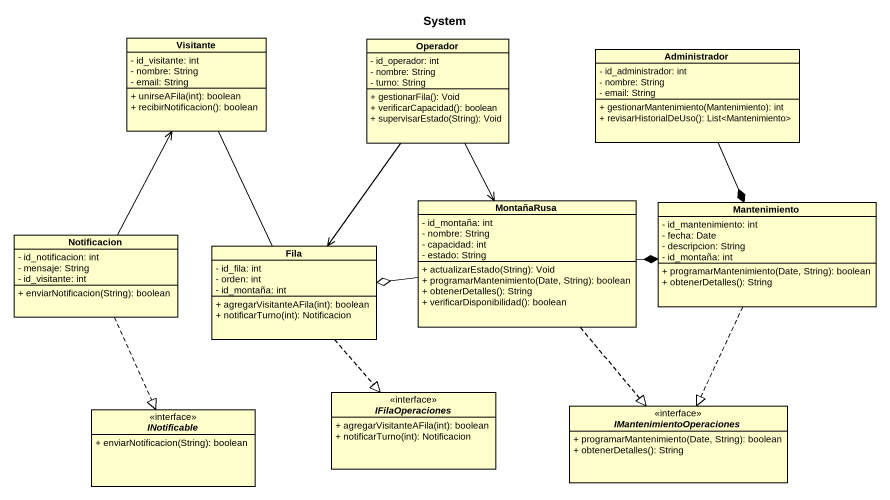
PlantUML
@startuml
title System
hide circle
hide empty members
skinparam classAttributeIconSize 0
class Visitante {
  - id_visitante: int
  - nombre: String
  - email: String
  + unirseAFila(int): boolean
  + recibirNotificacion(): boolean
}
class Operador {
  - id_operador: int
  - nombre: String
  - turno: String
  + gestionarFila(): Void
  + verificarCapacidad(): boolean
  + supervisarEstado(String): Void
}
class Administrador {
  - id_administrador: int
  - nombre: String
  - email: String
  + gestionarMantenimiento(Mantenimiento): int
  + revisarHistorialDeUso(): List<Mantenimiento>
}
class MontañaRusa {
  - id_montaña: int
  - nombre: String
  - capacidad: int
  - estado: String
  + actualizarEstado(String): Void
  + programarMantenimiento(Date, String): boolean
  + obtenerDetalles(): String
  + verificarDisponibilidad(): boolean
}
class Mantenimiento {
  - id_mantenimiento: int
  - fecha: Date
  - descripcion: String
  - id_montaña: int
  + programarMantenimiento(Date, String): boolean
  + obtenerDetalles(): String
}
class Notificacion {
  - id_notificacion: int
  - mensaje: String
  - id_visitante: int
  + enviarNotificacion(String): boolean
}
class Fila {
  - id_fila: int
  - orden: int
  - id_montaña: int
  + agregarVisitanteAFila(int): boolean
  + notificarTurno(int): Notificacion
}
interface INotificable {
  + enviarNotificacion(String): boolean
}
interface IFilaOperaciones <<interface>> {
  + agregarVisitanteAFila(int): boolean
  + notificarTurno(int): Notificacion
}
interface IMantenimientoOperaciones {
  + programarMantenimiento(Date, String): boolean
  + obtenerDetalles(): String
}
Visitante -- Fila
Operador --> MontañaRusa
Operador --> Fila
Administrador --* Mantenimiento
MontañaRusa -right-* Mantenimiento
MontañaRusa -left-o Fila
MontañaRusa ..|> IMantenimientoOperaciones
Mantenimiento ..|> IMantenimientoOperaciones
Notificacion -up-> Visitante
Notificacion ..|> INotificable
Fila ..|> IFilaOperaciones
@enduml
